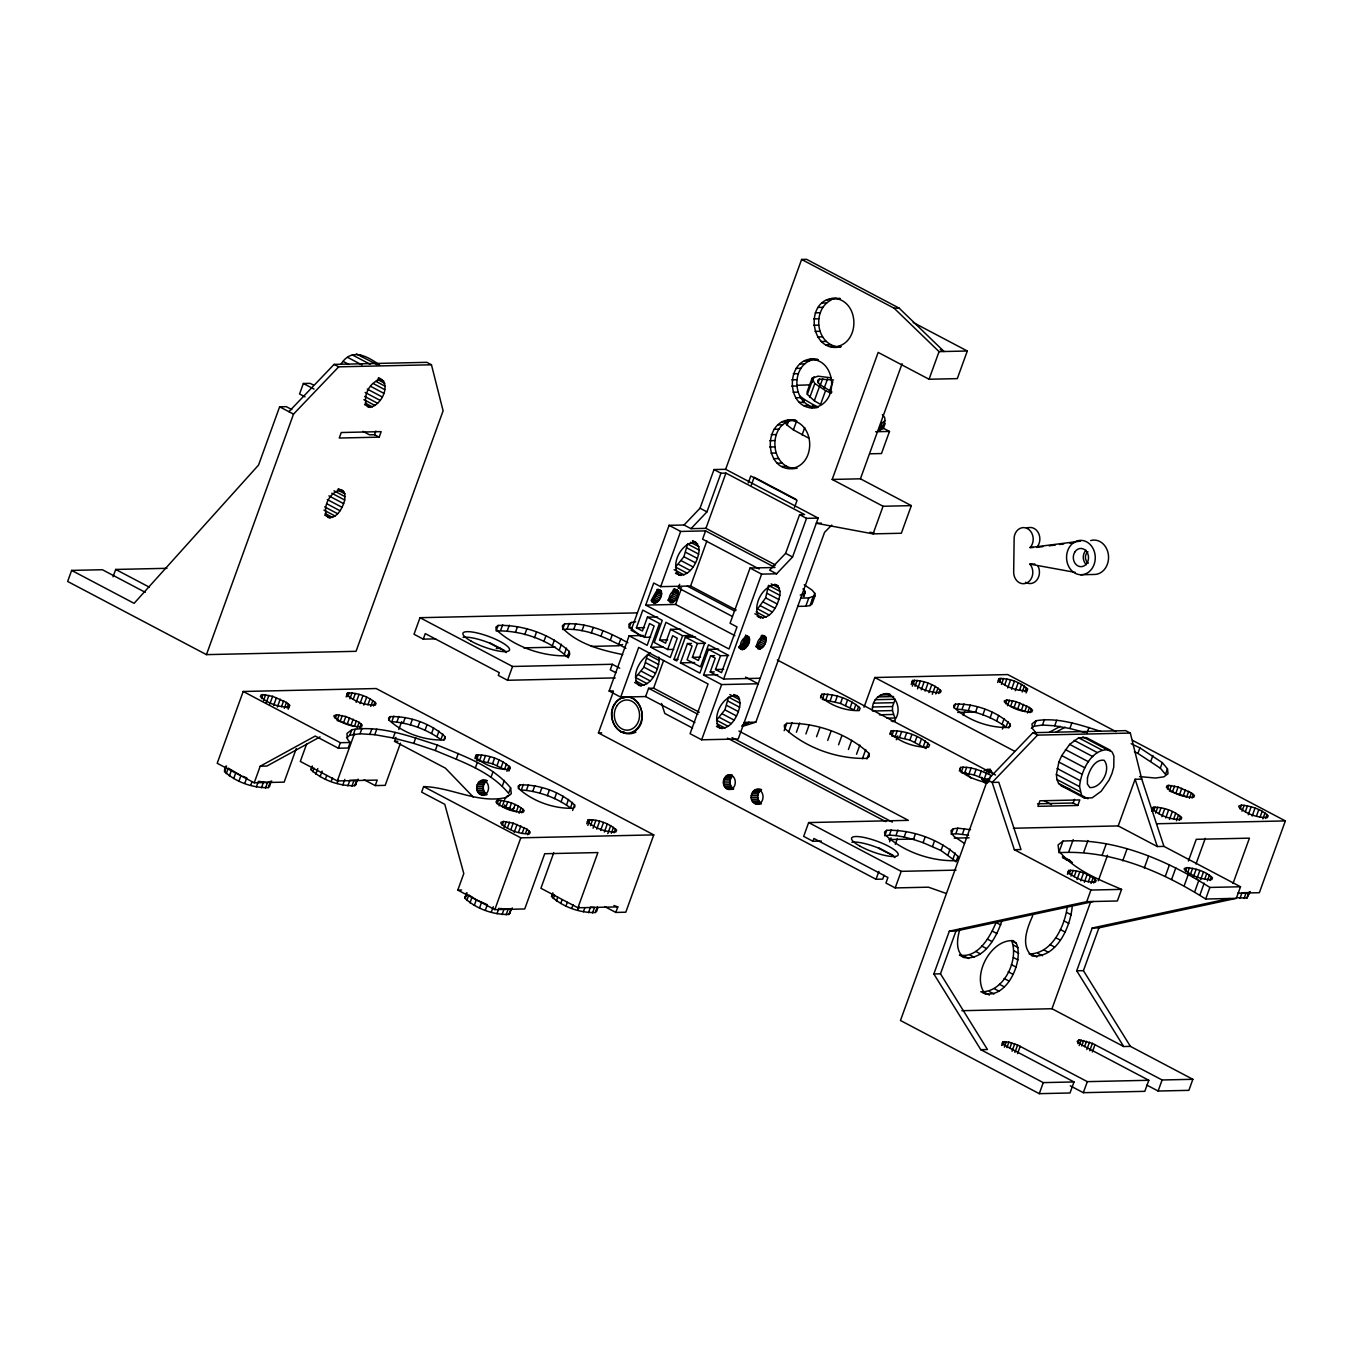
<?xml version="1.0" encoding="UTF-8"?>
<svg xmlns="http://www.w3.org/2000/svg" width="1353" height="1353" viewBox="0 0 1353 1353"><rect width="100%" height="100%" fill="white"/><g stroke="black" fill="none" stroke-linecap="round" stroke-linejoin="round"><path stroke-width="1.5" d="M481.922 780.58C490.818 779.886 490.699 796.021 481.736 794.938C472.366 792.368 477.186 776.673 486.911 780.461M480.23 794.397L486.877 794.262C482.023 791.556 482.04 783.404 487.046 780.867L480.4 781.019M728.658 775.015C737.554 774.339 737.436 790.456 728.472 789.374C719.948 787.361 722.942 772.462 731.973 774.948M726.95 788.85L733.597 788.698C729.267 786.245 728.777 779.514 732.396 776.216L725.749 776.368M756.412 789.645C765.308 788.968 765.206 805.086 756.242 804.003C746.856 801.45 751.693 785.755 761.401 789.543M754.72 803.479L761.367 803.327C756.513 800.638 756.53 792.469 761.536 789.949L754.889 790.101M795.412 468.341C761.638 474.514 762.094 413.426 795.919 420.394L787.429 420.394M797.069 468.307C770.28 470.235 766.576 424.453 792.418 420.293M817.449 407.456C783.691 413.629 784.131 352.541 817.956 359.509M817.364 407.371C791.742 407.185 789.492 363.399 814.455 359.408M830.894 346.622L841.16 346.656C808.688 354.79 803.631 296.273 836.492 298.404L826.379 300.011M835.883 346.503C815.115 341.751 812.679 309.008 831.351 299.892M889.784 693.92C879.687 691.671 871.112 701.277 872.516 711.018L892.473 710.579L894.925 718.003L886.942 718.172M892.473 710.579L892.523 706.554L895.162 699.264L875.205 699.704M769.13 614.989L757.579 608.884L765.646 597.874L768.487 585.342L780.055 591.447C780.157 602.474 770.466 622.752 757.223 616.275M344.727 500.035L344.829 493.777L342.343 490.209C330.758 489.414 320.661 508.525 328.102 517.522C337.337 518.791 342.732 507.561 344.727 500.035L331.773 493.219M382.324 379.77C370.739 378.975 360.642 398.07 368.084 407.067C380.481 408.352 392.945 383.339 378.62 377.808M655.748 603.015L651.131 600.563L655.917 592.005L660.382 590.212C663.9 594.441 659.131 603.421 653.685 603.049L652.383 600.022L656.408 594.102L656.932 589.434L661.549 591.887M647.089 683.62L635.521 677.515L643.943 667.181L647.563 654.429L659.131 660.518C658.15 671.003 651.114 686.647 638.785 685.464C630.278 675.215 640.426 658.505 650.573 652.924M672.373 602.643L667.739 600.208L672.272 595.455L673.557 589.079L678.174 591.515C678.682 596.081 675.519 603.032 670.31 602.694C666.809 598.449 671.562 589.468 677.007 589.84L678.174 591.515M687.07 573.165L675.502 567.059L683.925 556.726L687.544 543.974L699.112 550.062C698.571 560.937 688.525 580.826 675.468 573.266M728.049 726.29L716.498 720.202L724.92 709.868L728.523 697.099L740.091 703.205C739.55 714.08 729.504 733.969 716.447 726.409M746.078 635.91L749.461 638.227L744.979 637.145L742.577 643.774L739.042 646.903L742.543 649.592C747.397 648.358 751.71 640.781 748.294 636.553C742.848 636.181 738.095 645.161 741.596 649.389L742.543 649.592L739.465 647.969M760.285 648.983L755.65 646.548L760.166 641.796L761.451 635.42L766.086 637.855C766.593 642.421 763.43 649.372 758.221 649.034C754.72 644.806 759.473 635.809 764.919 636.181L766.086 637.855M980.773 991.749C1003.3 992.933 1019.181 960.478 1011.689 940.893L1016.323 943.329C1024.475 961.645 1005.296 1001.964 982.312 992.578M1056.389 774.423L1058.892 762.043L1061.733 755.6L1069.631 744.37L1078.662 737.791L1086.408 737.622L1109.545 749.816L1112.251 752.217L1113.925 756.107L1113.756 767.151L1111.946 773.578L1109.105 780.021L1101.19 791.251L1092.159 797.83L1084.413 797.999L1061.293 785.805L1058.57 783.404L1056.913 779.514L1056.389 774.423L1079.525 786.617L1081.707 795.598L1084.413 797.999M1079.525 786.617C1080.962 771.159 1091.347 748.074 1109.545 749.816M1029.109 953.899C1051.856 954.119 1064.845 926.281 1067.314 906.476M1032.745 915.727C1027.316 927.549 1020.094 945.984 1032.153 955.996C1056.405 958.313 1070.257 927.549 1072.168 906.933M959.869 929.24C957.129 938.339 955.133 951.193 964.029 957.501C983.834 960.799 996.315 937.443 1001.694 921.511M145.261 592.326L102.388 569.731L71.641 570.408L67.65 581.452L206.451 654.632L356.042 651.317L443.107 410.822L431.455 364.786L426.838 362.333L334.09 364.397L288.882 411.684M113.026 576.801L115.698 569.444L166.943 568.311M291.842 409.587L286.278 406.661L279.631 406.813L258.541 465.077L134.116 603.337L71.641 570.408M313.287 384.912L310.006 383.339L303.36 383.491L299.554 393.977L305.034 396.869M206.451 654.632L293.516 414.119L338.707 366.832L431.455 364.786M604.706 906.578L615.801 912.429L625.779 912.21L653.77 834.886L376.168 688.542L243.202 691.484L217.207 763.278L254.229 782.795L284.147 782.135L296.273 748.598M256.393 786.854L258.389 781.341L267.522 782.491L271.682 781.036L268.334 787.615C252.825 788.072 235.946 782.135 224.53 771.565L225.663 766.272M224.53 771.565L226.526 766.052M226.239 773.645L228.251 768.115L240.952 775.557L238.957 781.07M229.384 776.03L231.38 770.5M261.535 698.571L262.972 694.613L272.613 696.321L286.464 702.41L289.627 705.302L288.865 707.027C278.769 707.315 267.809 703.475 260.385 696.592L261.146 694.867L262.972 694.613M233.714 778.55L235.71 773.037M263.463 700.719L265.628 694.765M266.034 703.289L268.909 695.357M269.737 704.253L272.613 696.321M244.758 783.404L246.753 777.874L242.897 776.318M273.61 705.539L276.469 697.607M362.942 431.336L369.538 434.82L374.527 434.719L375.863 431.032M277.365 707.044L280.24 699.129M250.694 785.366L252.03 781.696M281.492 706.706L283.64 700.753M379.161 437.154L381.157 431.624L341.26 432.52L339.265 438.034L379.161 437.154L374.527 434.719M254.229 782.795L260.216 766.221L315.232 736.032L338.368 748.226L348.178 748.006L350.19 742.493L347.586 739.364L346.909 733.512L351.831 729.724C380.988 725.073 409.891 736.404 437.307 745.013C463.098 756.006 492.306 765.46 510.622 787.869L511.299 793.704L506.377 797.492C478.032 804.054 451.242 787.142 423.641 786.6L421.646 792.131L444.782 804.325L463.791 873.548L457.804 890.105L494.809 909.622L524.727 908.962L544.718 853.726L597.908 852.559L577.917 907.778L540.912 888.278L553.749 852.762M284.316 708.346L286.464 702.41M287.073 707.923L288.51 703.949M288.189 709.26L289.627 705.302M261.45 787.767L263.446 782.237M265.526 788.021L267.522 782.491M268.334 787.615L270.329 782.085M306.742 743.693L300.315 761.435L337.32 780.952L377.216 780.072L375.221 785.586L364.109 779.734M358.122 779.125L354.757 785.704C339.248 786.144 322.369 780.224 310.953 769.654L312.289 765.984M312.678 771.734L313.997 768.047M335.24 718.511L336.576 714.841L345.827 716.498L359.154 722.333L362.198 725.107L361.454 726.781C351.763 727.051 341.21 723.348 334.073 716.752L333.954 715.737L336.576 714.841M315.807 774.102L317.803 768.589M339.113 714.993L337.117 720.523L354.452 726.273L356.448 720.743M346.131 696.93L347.569 692.956C357.649 692.668 368.625 696.507 376.049 703.391L375.288 705.116C365.209 705.403 354.232 701.547 346.808 694.681L347.569 692.956M347.958 696.66L349.395 692.685M320.137 776.639L322.149 771.125M340.279 721.081L342.275 715.551M349.886 698.808L352.051 692.854M343.831 722.012L345.827 716.498M353.184 699.4L355.332 693.446M325.397 779.159L326.716 775.472M338.368 748.226L340.364 742.712L350.19 742.493M347.552 723.246L349.548 717.716M356.16 702.342L359.035 694.41M351.171 724.701L353.167 719.17M331.181 781.476L332.517 777.806M360.033 703.628L362.892 695.696M346.537 737.774L349.835 735.254L351.831 729.724M353.234 734.764L355.23 729.233M363.788 705.133L366.663 697.201M337.32 780.952L354.469 733.614M337.134 783.455L338.453 779.785M357.158 727.846L359.154 722.333M359.78 727.508L361.116 723.821M367.915 704.795L370.079 698.841M349.835 735.254L360.016 733.766L362.012 728.252M370.739 706.435L372.887 700.499M342.816 784.943L344.812 779.429M373.496 706.012L374.933 702.038M347.873 785.856L349.869 780.326L356.752 780.174L354.757 785.704M369.843 734.391L371.855 728.861M351.949 786.11L353.945 780.58M360.016 733.766L374.781 734.696L376.777 729.182M637.398 612.875L420.005 617.695L414.018 634.253L423.269 639.14L435.734 638.87M388.971 720.303L390.307 716.616C409.688 716.058 430.795 723.466 445.069 736.675L445.289 738.687L443.598 739.99C424.199 740.548 403.109 733.157 388.835 719.948L388.599 717.919L390.307 716.616M393.824 716.109L391.812 721.639C409.299 722.992 426.77 729.216 440.909 739.601L442.905 734.087M423.269 639.14L425.265 633.61L499.291 672.644L498.293 675.401L507.544 680.271L615.192 677.904M396.903 721.944L398.915 716.43M374.781 734.696L393.097 737.977L395.11 732.447M473.229 797.018L445.425 768.166L394.535 741.343L395.955 737.402M398.814 729.504L401.672 721.623M403.228 723.077L405.223 717.564M400.488 743.118L385.182 785.366L375.221 785.586M410.348 724.937L412.344 719.424M417.773 727.407L419.785 721.893M393.097 737.977L413.747 743.372L415.743 737.859M425.011 730.316L427.024 724.785M431.573 733.461L433.569 727.931M436.985 736.624L438.998 731.11M510.622 787.869L508.627 793.399C490.31 770.973 461.102 761.536 435.294 750.526L437.307 745.013M443.733 740.345L445.069 736.675M498.124 625.424L496.128 630.938C521.328 630.21 548.76 639.834 567.313 657L569.309 651.486C550.756 634.32 523.323 624.68 498.124 625.424L495.908 627.115L496.213 629.737C514.766 646.903 542.198 656.543 567.397 655.799L569.613 654.108L569.309 651.486M500.695 630.278L502.69 624.765M456.299 758.948L458.295 753.435M507.307 630.701L509.303 625.171M515.527 632.172L517.522 626.642M474.954 758.644L476.29 754.957C488.315 754.602 501.388 759.202 510.233 767.388L509.337 769.451C497.312 769.806 484.222 765.206 475.377 757.02L476.29 754.957M478.472 754.636L476.476 760.166L492.56 763.752L504.483 769.468L506.479 763.938M475.309 768.064L477.305 762.551M507.544 680.271L512.55 666.471L612.266 664.272L619.725 668.196M524.778 634.591L526.774 629.06M479.622 760.369L481.617 754.839M483.545 761.062L485.541 755.549M487.959 762.213L489.955 756.699M534.435 637.787L536.431 632.274M492.56 763.752L494.555 758.221M491.021 777.265L493.016 771.734M497.058 765.544L499.054 760.031M543.855 641.576L545.851 636.045M501.117 767.506L503.113 761.976M506.901 771.311L508.914 765.781M552.362 645.652L554.375 640.138M502.386 785.89L504.381 780.377M508.914 771.075L510.233 767.388M497.177 803.885L498.513 800.198C507.612 801.145 517.455 803.97 524.118 810.481L523.391 812.138C513.7 812.426 503.147 808.722 496.01 802.109L496.754 800.452L498.513 800.198M512.28 907.88L508.931 914.442C493.405 914.899 476.544 908.979 465.111 898.409L466.261 893.115M465.111 898.409L467.123 892.879M627.893 642.776C608.782 632.155 586.914 622.16 564.607 623.953L562.611 629.466C584.902 627.691 606.787 637.686 625.898 648.307M499.054 805.881L501.05 800.367M466.836 900.472L468.831 894.942L476.307 899.863L487.351 904.7L485.338 910.231M504.212 800.925L502.217 806.456L516.389 811.631L518.385 806.117M559.415 649.778L561.41 644.248M567.178 628.807L569.173 623.293M469.981 902.857L471.977 897.327M505.768 807.386L507.764 801.855M502.132 825.398L503.57 821.44L513.193 823.165L527.061 829.237L530.207 832.129L529.446 833.854C519.366 834.141 508.39 830.302 500.982 823.436L500.864 822.387L503.57 821.44M564.505 653.651L566.518 648.121M573.79 629.23L575.786 623.699M474.311 905.394L476.307 899.863M509.489 808.62L511.485 803.09M504.06 827.546L506.208 821.609M518.52 788.596L519.856 784.909C539.238 784.351 560.345 791.759 574.619 804.967L574.839 806.98L573.148 808.282C553.749 808.84 532.659 801.45 518.385 788.241L518.148 786.211L519.856 784.909M513.108 810.058L515.104 804.545M568.277 657.778L569.613 654.108M507.341 828.137L509.506 822.184M523.374 784.402L521.362 789.932C538.832 791.285 556.32 797.509 570.459 807.893L572.454 802.38M479.554 907.897L481.55 902.383M582.01 630.701L584.006 625.171M511.045 829.101L513.193 823.165M526.452 790.237L528.448 784.723M519.095 813.221L521.091 807.707M514.191 832.366L517.066 824.434M521.717 812.865L523.053 809.195M532.778 791.37L534.773 785.856M518.673 831.892L520.837 825.956M591.261 633.119L593.257 627.589M491.291 912.193L493.287 906.679M522.089 833.533L524.237 827.579M494.809 909.622L520.804 837.828L653.77 834.886M539.898 793.23L541.893 787.717M525.624 833.194L527.061 829.237M496.991 913.698L498.986 908.167M527.653 834.75L529.091 830.776M600.918 636.316L602.914 630.802M502.048 914.594L504.043 909.064L510.927 908.912L508.931 914.442M547.322 795.699L549.335 790.186M506.107 914.848L508.119 909.334M610.338 640.104L612.334 634.574M554.561 798.608L556.573 793.078M561.123 801.754L563.119 796.224M618.845 644.18L620.858 638.667M612.266 664.272L610.271 669.786L615.818 672.712M635.656 621.822L631.09 622.481L629.077 627.995L632.139 627.555M566.535 804.917L568.548 799.403M694.918 722.553L645.618 696.558L620.689 697.116L609.121 691.028L629.111 635.792L643.335 635.487M775.455 564.979L705.945 528.346L690.994 528.668L684.043 525.015L669.092 525.336L631.107 630.278L644.518 637.348L650.624 637.212M884.084 875.256L882.68 879.129L876.034 879.281L598.432 732.937L613.433 691.518M657.575 616.951L647.427 617.171L642.421 630.972L636.4 627.809L642.81 610.135L662.243 620.384L654.243 642.472L667.655 649.541L673.76 649.406M669.092 525.336L680.66 531.441L705.589 530.883L774.998 567.482L750.052 568.023L730.062 623.259L737.013 626.913L729.013 649L645.736 605.095L653.719 583.008L660.67 586.661L690.588 586.001L736.235 610.068M572.607 810.481L574.619 804.967M620.689 697.116L638.684 647.41L708.076 683.992L690.081 733.698L701.649 739.803L738.214 738.992L818.176 518.081L725.648 469.305L714.012 469.559L700.025 508.221L684.043 525.015M660.67 586.661L680.66 531.441M644.518 637.348L649.525 623.53L654.142 625.982L647.157 645.313L629.111 635.792M598.043 907.795L595.354 912.531C579.845 912.987 562.966 907.051 551.55 896.498L552.87 892.811M553.259 898.561L554.595 894.874M556.404 900.946L557.74 897.259M586.728 823.757L588.166 819.783C598.246 819.495 609.222 823.351 616.647 830.218L615.886 831.943C605.789 832.23 594.83 828.391 587.405 821.525L588.166 819.783M667.655 649.541L672.661 635.741L677.278 638.176L670.293 657.507L650.861 647.258L659.452 623.513L647.427 617.171M587.845 825.465L589.993 819.529M560.734 903.483L562.07 899.796M590.483 825.634L592.631 819.698M680.711 629.145L670.547 629.365L665.558 643.165L659.537 640.003L665.947 622.329L704.812 642.81L698.402 660.484L692.398 657.321L697.387 643.504L705.522 643.335M731.99 616.241L678.327 587.946L679.646 584.259M690.994 528.668L706.959 511.874L720.946 473.229L725.935 473.11L804.595 514.58L799.606 514.681L785.619 553.343L769.637 570.137L776.588 573.79L792.554 556.996L806.54 518.351L818.176 518.081M593.054 828.205L595.929 820.273M565.977 905.986L567.313 902.316M645.736 605.095L675.654 604.436L680.982 589.705M725.563 469.525L801.619 259.455L806.608 259.336L899.136 308.129L944.039 351.509L940.301 349.548M596.758 829.169L599.633 821.254M705.945 528.346L725.935 473.11M645.618 696.558L648.611 688.288L653.6 688.17L699.264 712.236M705.589 530.883L702.596 539.17L759.202 569.021M571.778 908.32L573.097 904.633M600.614 830.454L603.489 822.523M653.6 688.17L663.596 660.552M690.588 586.001L706.875 541.014M604.385 831.977L607.26 824.045M577.714 910.281L579.05 906.611M607.801 833.6L610.66 825.668M695.51 636.942L685.362 637.162L676.771 660.924L673.98 659.452L682.588 635.707L692.736 635.487M611.336 833.262L613.484 827.326M583.414 911.77L584.75 908.1M614.093 832.839L615.514 828.865M588.47 912.683L590.466 907.153L594.542 907.423L592.546 912.937M718.646 649.136L708.498 649.372L699.89 673.117L680.458 662.869L687.459 643.538L691.518 643.453M748.243 482.97L750.78 475.985L797.052 500.373L794.482 507.476M595.354 912.531L597.349 907M751.338 485.084L754.162 477.254L795.885 499.24M809.077 438.321L793.399 429.882L787.142 425.13L789.137 419.599M615.801 912.429L617.814 906.899L613.907 905.495M745.571 677.109L758.204 683.772L721.639 684.567L703.594 675.062L710.596 655.731L714.655 655.647M793.399 429.882L796.731 420.682M803.208 402.822L804.409 399.524L799.708 395.939M812.071 378.265L807.064 392.066L807.335 394.383L814.32 400.776L820.561 404.429L825.55 390.611L814.81 383.542L812.071 378.265L818.058 376.168L831.182 377.842M807.335 394.383L812.341 380.582M811.885 382.679L814.016 376.76M760.2 678.242L723.635 679.054L710.224 671.984L715.23 658.167L710.596 655.731M809.821 397.359L814.81 383.542M818.024 382.781L819.36 379.094L833.533 379.99M687.459 643.538L692.093 645.973L687.087 659.79L700.516 666.86L708.498 644.772L727.931 655.004L721.538 672.678L715.517 669.515L720.523 655.715L728.641 655.529M802.075 434.956L804.747 427.599M811.885 407.896L813.068 404.581L804.409 399.524M814.32 400.776L819.326 386.975M820.019 385.977L822.692 378.603M824.197 388.108L827.529 378.908M701.649 739.803L721.639 684.567M723.635 679.054L761.621 574.129L776.588 573.79M829.524 391.034L832.856 381.817M821.305 523.154L816.316 523.256L873.074 533.877L901.335 533.251L911.33 505.633L883.069 506.259L832.18 479.436L878.165 352.406L929.054 379.246L957.298 378.62L967.31 351.002L913.207 322.488M742.222 726.493L755.853 722.164L824.586 532.287L831.774 525.099M803.225 596.352L805.035 591.379L802.972 588.893M804.054 596.622L805.035 591.379M797.678 606.381L805.796 606.195L808.79 597.925L815.047 595.743L814.76 593.324L812.189 590.212L804.223 584.75M805.796 606.195L810.007 605.586L813.018 597.299M812.375 599.954L814.76 593.324M815.047 595.743L812.054 604.03L810.007 605.586M832.18 479.436L860.423 478.81L902.096 363.686M885.014 420.597L882.308 422.694L879.315 430.981L882.021 428.884L885.014 420.597L884.642 417.384L882.359 414.627M883.238 428.8L885.234 423.286M881.124 427.041L889.479 431.438L881.48 453.543L869.641 453.796M784.165 730.688L786.837 723.314C815.927 722.468 847.57 733.58 868.981 753.384L869.319 756.412L866.783 758.373C837.693 759.219 806.05 748.108 784.639 728.303L784.3 725.276L786.837 723.314M788.782 731.753L792.114 722.553M796.41 732.244L799.741 723.026M873.074 533.877L883.069 506.259M929.054 379.246L939.05 351.628L894.147 308.23L801.619 259.455M805.898 733.935L809.229 724.734M820.527 697.928L821.863 694.241C835.427 693.852 850.191 699.027 860.187 708.279L859.155 710.596C845.591 711.001 830.827 705.809 820.831 696.558L821.863 694.241M824.315 693.886L822.32 699.4L840.484 703.459L853.946 709.902L855.942 704.389M825.888 699.636L827.884 694.106M816.569 736.725L819.901 727.525M830.302 700.414L832.298 694.901M835.291 701.733L837.287 696.203M840.484 703.459L842.496 697.928M827.715 740.429L831.046 731.229M845.557 705.488L847.553 699.958M738.907 731.026L908.387 820.358L808.654 822.573L803.665 836.374L812.916 841.262L821.356 841.076M850.141 707.687L852.136 702.156M838.572 744.776L841.904 735.575M857.345 710.156L858.681 706.469M812.916 841.262L813.914 838.488L887.94 877.522L885.944 883.035L895.196 887.923L928.446 887.179L945.984 893.369M848.416 749.494L851.747 740.294M864.009 707.247L874.782 677.515L1007.748 674.572L1115.802 731.533M856.534 754.247L859.865 745.046M862.419 758.712L865.751 749.511M866.969 758.915L868.981 753.384M889.919 734.51L891.255 730.823C904.836 730.434 919.6 735.609 929.596 744.86L928.564 747.177C914.983 747.583 900.219 742.391 890.24 733.157L891.255 730.823M893.724 730.468L891.712 735.998L909.892 740.04L926.078 748.581L928.09 743.051M911.229 684.415L912.666 680.458C922.746 680.17 933.722 684.009 941.147 690.876L940.386 692.601C930.306 692.905 919.33 689.049 911.905 682.183L912.666 680.458M912.345 686.14L914.493 680.187M895.28 736.218L897.276 730.688M915 686.309L917.148 680.356M896.329 739.77L897.715 735.914M899.711 737.013L901.707 731.483M917.554 688.88L920.429 680.948M921.258 689.844L924.133 681.912M904.683 738.315L906.696 732.785M925.131 691.129L928.006 683.197M909.892 740.04L911.888 734.51M928.885 692.635L931.76 684.703M914.966 742.07L916.962 736.556M932.302 694.275L935.177 686.343M935.836 693.937L937.984 687.984M884.777 835.833L886.773 830.302C911.973 829.575 939.405 839.198 957.958 856.364L958.262 858.986L956.047 860.677C930.847 861.421 903.415 851.798 884.862 834.615L884.558 831.994L886.773 830.302M919.55 744.268L921.545 738.755M938.593 693.497L940.031 689.54M886.3 835.596L889.344 835.156L891.339 829.643M923.338 746.484L925.334 740.97M876.034 879.281L878.892 871.383M889.597 841.803L891.035 837.862M889.344 835.156L895.957 835.579L897.952 830.049M895.28 844.34L897.377 838.539M895.957 835.579L904.176 837.05L906.172 831.52M954.068 707.805L955.404 704.118C974.786 703.543 995.893 710.951 1010.167 724.159L1010.387 726.172L1008.695 727.491C989.314 728.049 968.207 720.642 953.933 707.433L953.696 705.42L955.404 704.118M958.922 703.611L956.909 709.124C974.397 710.494 991.867 716.718 1006.006 727.102L1008.002 721.572M895.196 887.923L901.199 871.349L956.064 870.131M904.176 837.05L913.427 839.469L915.423 833.938M962 709.446L964.012 703.932M963.268 715.466L964.689 711.526M968.325 710.579L970.321 705.048M955.015 860.762L941.011 850.53L923.084 842.665L925.08 837.152M975.445 712.439L977.441 706.909M959.328 771.092L960.664 767.422C971.234 766.322 981.534 771.041 990.954 775.337L988.942 780.85L974.092 774.897L961.12 772.58L963.116 767.05M932.505 846.454L934.5 840.923M982.87 714.908L984.883 709.378M964.689 772.8L966.685 767.286M997.668 682.504L999.106 678.546C1009.186 678.242 1020.145 682.098 1027.57 688.965L1026.809 690.69C1016.729 690.994 1005.753 687.138 998.345 680.271L999.106 678.546M999.495 682.25L1000.932 678.276M941.011 850.53L943.024 845.016M969.103 773.595L971.099 768.064M1001.423 684.398L1003.571 678.445M990.108 717.817L992.121 712.287M1004.704 684.973L1006.852 679.037M970.591 829.693L957.823 828.171L953.256 828.831L951.244 834.361L955.827 833.685L968.596 835.207M974.092 774.897L976.088 769.367M1007.697 687.933L1010.556 680.001M948.064 854.656L950.06 849.126M955.827 833.685L957.823 828.171M996.671 720.963L998.666 715.433M979.284 776.622L981.297 771.109M1005.583 703.678L1006.903 700.008L1016.171 701.666L1029.498 707.501L1032.525 710.274L1031.798 711.949C1022.107 712.219 1011.554 708.515 1004.416 701.919L1004.298 700.905L1006.903 700.008M1011.554 689.218L1014.429 681.286M1007.461 705.691L1009.456 700.161M953.155 858.529L955.167 852.999M962.44 834.108L964.435 828.577M1002.099 724.126L1004.095 718.595M1015.325 690.723L1018.183 682.791M984.358 778.651L986.354 773.138M1002.421 729.064L1003.841 725.123M1012.619 700.719L1010.623 706.249L1024.796 711.441L1026.792 705.911M955.962 861.895L957.958 856.364M1019.452 690.368L1021.6 684.432M1146.921 1085.14L1158.1 1091.025L1188.864 1090.349L1192.856 1079.305L1130.398 1046.376L1123.683 1046.529L1076.717 970.794L1092.209 928.006L1098.924 927.854L1236.321 898.341L1240.515 886.756L1163.952 846.386L1141.746 779.108L1130.33 733.072L1125.713 730.637L1032.948 732.683L987.538 779.988L900.472 1020.483L1039.273 1093.664L1070.02 1092.987L1074.011 1081.943L1006.936 1046.562L1002.336 1043.078L1002.911 1041.742L1008.881 1042.131L1017.608 1045.023L1087.322 1081.639L1148.815 1080.286L1144.807 1091.33L1083.313 1092.683L1070.274 1085.816M1014.175 707.179L1016.171 701.666M1008.831 727.846L1010.167 724.159M1022.259 692.026L1024.424 686.072M1017.896 708.414L1019.891 702.884M1025.016 691.586L1026.453 687.628M1026.132 692.939L1027.57 688.965M1021.515 709.868L1023.511 704.338M1027.502 713.014L1029.498 707.501M1074.011 1081.943L1043.264 1082.62L980.807 1049.691L933.841 973.957L949.332 931.168L1086.73 901.656L1117.375 900.98L1121.569 889.378C1099.177 879.653 1074.417 870.351 1058.756 850.733L1058.08 844.898L1063.001 841.109C1114.872 837.676 1166.743 860.136 1209.886 887.433L1240.515 886.756M1030.123 712.676L1031.46 708.989M980.807 1049.691L987.453 1049.539L940.487 973.822L955.979 931.016L1093.376 901.504M1031.341 728.337L1034.064 726.257L1036.06 720.726C1058.063 717.09 1080.066 724.937 1100.852 731.398M1034.064 726.257L1042.486 725.022L1044.482 719.508M1042.486 725.022L1054.697 725.8L1056.71 720.27M1054.697 725.8L1069.868 728.506L1071.864 722.976M1086.949 732.971L1088.962 727.457M1037.48 803.8L1073.166 803.005L1074.502 799.335M1063.001 841.109L1058.807 852.711C1110.678 849.278 1162.548 871.738 1205.675 899.035L1236.321 898.341M1077.8 805.458L1079.795 799.927L1039.916 800.807L1037.903 806.337L1077.8 805.458L1073.166 803.005M1068.988 851.223L1073.2 839.621M1001.592 1045.429L1002.911 1041.742M1002.996 1045.226L1004.332 1041.539M1004.366 1047.188L1006.361 1041.675M1067.382 874.309L1068.785 870.436C1078.476 870.148 1089.03 873.852 1096.167 880.465L1095.44 882.122C1085.732 882.41 1075.195 878.706 1068.058 872.093L1068.785 870.436M1069.141 874.055L1070.544 870.182M1006.886 1047.645L1008.881 1042.131M1070.984 876.135L1073.081 870.334M1009.744 1048.389L1011.74 1042.875M1074.147 876.71L1076.244 870.909M1083.753 852.153L1087.947 840.551M1012.044 1051.213L1014.716 1043.856M1077.005 879.568L1079.812 871.839M1014.936 1052.38L1017.608 1045.023M1017.557 1053.632L1020.23 1046.275M1080.726 880.803L1083.516 873.074M1084.345 882.257L1087.135 874.528M1088.319 881.902L1090.417 876.101M1139.902 747.888L1162.312 762.635L1167.47 768.842L1165.474 774.373L1160.316 768.166L1137.907 753.418L1139.902 747.888L1131.159 743.693M1091.025 883.475L1093.123 877.674M1102.086 855.434L1106.28 843.832M1086.73 901.656L1090.941 890.054L1121.569 889.378M1093.681 883.035L1095.084 879.162M961.848 1010.708L1051.974 1008.729L1090.433 902.468M1098.264 880.82L1107.532 855.231M1013.363 828.239L1118.204 825.922L1135.099 779.26L1141.746 779.108M1150.913 761.012L1152.908 755.498M1122.719 860.829L1126.931 849.227M1130.398 1046.376L1083.432 970.659L1098.924 927.854M1039.273 1093.664L1043.264 1082.62M1160.316 768.166L1162.312 762.635M1151.826 811.259L1153.263 807.284C1163.343 806.997 1174.319 810.836 1181.744 817.719L1180.983 819.444C1170.886 819.732 1159.927 815.876 1152.502 809.009L1153.263 807.284M1153.652 810.988L1155.09 807.014M1155.58 813.136L1157.745 807.183M1167.521 789.053L1168.84 785.366L1178.108 787.023L1191.435 792.875L1194.462 795.649L1193.735 797.306C1184.044 797.593 1173.491 793.89 1166.354 787.277L1167.098 785.619L1168.84 785.366M1158.878 813.728L1161.026 807.775M1077.783 1043.569L1079.119 1039.882L1092.395 1043.366L1162.109 1079.982L1192.856 1079.305M1171.394 785.535L1169.398 791.048L1186.733 796.799L1188.729 791.285M1161.855 816.671L1164.73 808.739M1079.153 1045.548L1081.148 1040.017M1144.283 867.983L1148.477 856.381M1172.561 791.623L1174.556 786.093M1081.69 1045.987L1083.685 1040.474M1165.711 817.956L1168.586 810.024M1176.112 792.554L1178.108 787.023M1084.531 1046.732L1086.527 1041.218M1169.482 819.461L1172.358 811.529M1086.831 1049.556L1089.503 1042.199M1179.833 793.788L1181.829 788.258M1089.723 1050.723L1092.395 1043.366M1173.609 819.123L1175.757 813.17M1183.452 795.226L1185.448 789.712M1092.345 1051.991L1095.017 1044.617M1176.434 820.764L1178.581 814.827M1179.19 820.341L1180.611 816.366M1189.439 798.388L1191.435 792.875M1083.313 1092.683L1087.322 1081.639M1192.061 798.033L1193.397 794.363M1165.271 876.406L1169.466 864.804M1171.613 879.45L1175.825 867.848M1188.391 861.015L1196.255 839.317L1249.428 838.15L1233.006 883.509M1185.482 871.467L1186.885 867.611C1195.984 868.558 1205.844 871.383 1212.508 877.894L1211.781 879.551C1202.073 879.822 1191.536 876.135 1184.399 869.522L1184.281 868.525L1186.885 867.611M1187.325 873.564L1189.422 867.763M1184.281 885.522L1188.475 873.92M1190.488 874.139L1192.585 868.338M1196.001 863.992L1205.286 838.353M1193.346 876.998L1196.153 869.269M1197.067 878.232L1199.857 870.503M1194.75 891.644L1198.944 880.042M1200.686 879.687L1203.477 871.958M1204.66 879.315L1206.758 873.514M1200.01 894.705L1204.204 883.12M1207.366 880.904L1209.481 875.103M1210.039 880.465L1211.425 876.592M1205.675 899.035L1209.886 887.433M1240.075 809.077L1241.513 805.103C1250.984 806.1 1261.233 809.026 1268.167 815.791L1267.406 817.533C1257.326 817.821 1246.35 813.965 1238.925 807.098L1238.807 806.05L1241.513 805.103M1242.003 811.225L1244.168 805.272M1245.301 811.817L1247.449 805.864M1248.278 814.76L1251.153 806.828M1252.151 816.045L1255.009 808.113M1256.633 815.571L1258.78 809.618M1158.1 1091.025L1162.109 1079.982M1260.032 817.212L1262.197 811.259M1262.856 818.853L1265.004 812.899M1265.613 818.413L1267.051 814.455M1239.991 898.274L1241.986 892.743L1248.87 892.591L1246.874 898.121L1236.625 897.665M1244.067 898.527L1246.062 892.997M1248.041 895.449L1249.377 891.779M1250.24 891.542L1246.874 898.121M1132.579 740.379L1285.35 820.916L1259.355 892.709L1237.758 893.183M964.029 957.501L959.412 955.066C978.05 958.584 989.906 937.02 996.096 922.509L1000.73 924.945M504.652 799.386L506.597 796.46L509.506 795.107M988.806 773.426L990.751 770.5L987.419 770.584M341.108 364.042C351.256 347.603 366.866 355.788 379.584 365.006M1033.354 547.475L1030.039 547.542L1031.155 546.24A11.467 9.572 88.7 0 0 1027.417 528.566A11.467 9.572 88.7 0 0 1014.158 537.327L1013.668 572.674A11.467 9.572 88.7 0 0 1026.115 583.228A11.467 9.572 88.7 0 0 1031.307 566.163L1029.87 564.1L1034.842 563.998M892.963 721.792C902.772 713.572 897.8 693.057 883.813 694.055M1130.33 733.072L1037.582 735.119L992.155 782.423L1014.361 849.701L1090.941 890.054M224.344 769.958L225.697 768.91M312.12 766.999L310.953 769.654M819.36 379.094L817.736 380.328L817.956 382.239L820.003 384.709L831.994 392.032M564.607 623.953L562.391 625.644L562.696 628.266C578.205 644.18 601.493 650.235 622.701 654.581M631.09 622.481L628.874 624.173L629.179 626.794L640.595 636.096M805.255 593.307L800.249 595.066M464.925 896.785L466.295 895.754M552.717 893.843L551.55 896.498M960.664 767.422L959.632 769.739C966.786 777.451 977.712 780.309 987.521 783.116M1036.06 720.726L1031.984 723.872L1032.542 728.692L1036.415 733.343M953.256 828.831L951.041 830.522L951.345 833.144L954.136 836.509L964.52 843.477M632.595 732.244C652.992 723.584 637.601 685.108 617.763 700.211C602.931 712.811 616.799 740.784 635.927 732.176M513.819 808.164C510.673 811.124 505.565 808.823 504.584 804.934M984.105 770.652L990.328 769.231M320.035 736.895L266.862 766.069L260.216 766.221M1049.285 732.345L1060.295 726.307M1055.932 732.193L1065.099 727.17M741.833 725.732L749.207 722.316L743.372 724.176M622.634 644.535L618.71 645.77L591.278 646.379M836.171 346.757C859.612 342.698 859.747 303.647 836.78 298.658L840.112 298.59M814.134 407.524C839.959 403.363 836.272 357.598 809.466 359.509M792.08 468.426C815.402 464.383 815.538 425.518 792.689 420.546M1092.209 928.006L1229.606 898.493M797.035 385.301L808.756 384.878M1079.119 1039.882L1077.123 1041.421L1081.724 1044.922L1148.815 1080.286M1030.039 547.542L1079.897 541.234M1042.909 546.612L1036.686 547.39L1037.819 546.088A11.467 9.572 88.7 0 0 1037.954 532.118A11.467 9.572 88.7 0 0 1026.741 528.228M1049.15 545.817L1055.374 545.022M1059.534 544.498L1063.695 543.974M1069.919 543.179L1074.079 542.654M821.745 303.055L826.734 302.937M817.956 307.419L822.945 307.317M894.147 308.23L899.136 308.129M815.25 312.831L820.222 312.729M813.796 318.919L818.785 318.801M813.711 325.244L818.7 325.143M815.013 331.4L819.986 331.282M817.584 336.965L822.573 336.846M821.271 341.548L826.243 341.43M825.804 344.829L830.793 344.727M939.05 351.628L967.31 351.002M814.726 359.661L818.058 359.594M804.359 360.997L809.348 360.896M799.775 364.025L804.747 363.923M795.987 368.388L800.976 368.27M793.298 373.766L798.27 373.665M791.86 379.821L796.832 379.703M791.776 386.112L796.765 386.011M793.061 392.252L798.05 392.133M795.615 397.782L800.604 397.664M799.285 402.331L804.274 402.23M803.8 405.612L808.79 405.511M808.857 407.388L813.846 407.27M782.322 421.882L787.311 421.781M777.721 424.91L782.711 424.808M773.95 429.273L778.939 429.155M875.662 431.742L889.479 431.438M771.244 434.651L776.233 434.55M769.806 440.706L774.795 440.588M769.739 446.997L774.711 446.896M771.024 453.137L775.996 453.018M773.578 458.667L778.567 458.549M777.248 463.216L782.237 463.115M781.763 466.497L786.753 466.396M786.82 468.273L791.809 468.155M1077.394 540.845L1080.726 540.777M1080.692 574.754A17.2 14.359 88.7 0 0 1093.444 549.301A17.2 14.359 88.7 0 0 1068.582 548.625A17.2 14.359 88.7 0 0 1080.692 574.754L1094.002 574.467A17.2 14.359 88.7 0 0 1108.462 555.406A17.2 14.359 88.7 0 0 1090.687 540.557M678.327 587.946L681.641 587.862M800.824 598.094L808.79 597.925M636.4 627.809L644.535 627.623M659.537 640.003L667.672 639.817M496.297 648.476L500.525 648.391M523.746 647.867L555.406 647.174M650.861 647.258L663.038 646.988M692.398 657.321L700.516 657.135M673.98 659.452L678.056 659.368M680.458 662.869L694.681 662.547M715.517 669.515L723.652 669.329M710.224 671.984L714.283 671.883M703.594 675.062L717.817 674.741M609.121 691.028L613.18 690.926M621.264 697.911L624.596 697.827M880.549 695.002L890.528 694.782M877.623 696.93L893.572 696.575M873.497 703.137L893.437 702.697M872.567 706.993L892.523 706.554M957.704 712.439L976.122 712.033M879.332 714.79L893.284 714.469M744.218 722.417L755.853 722.164M891.272 721.048L895.263 720.946M620.841 731.922L624.156 731.838M598.432 732.937L601.764 732.852M394.535 741.343L397.867 741.258M727.119 775.455L732.108 775.354M987.132 769.705L990.464 769.637M479.013 781.933L485.659 781.78M477.88 783.235L484.526 783.083M724.616 777.671L731.263 777.535M986.286 771.886L989.618 771.819M723.804 779.294L730.451 779.142M477.068 784.841L483.714 784.706M476.645 786.668L483.292 786.516M723.365 781.104L730.011 780.952M476.611 788.545L483.258 788.41M723.348 782.998L729.994 782.846M477 790.389L483.647 790.237M723.737 784.841L730.383 784.689M981.703 777.282L982.092 779.125L988.739 778.973M477.761 792.046L484.408 791.911M724.498 786.499L731.144 786.347M982.092 779.125L982.853 780.782L987.842 780.664M478.861 793.416L485.507 793.264M725.597 787.869L732.244 787.717M982.853 780.782L983.952 782.152L988.942 782.034M481.736 794.938L486.725 794.82M728.472 789.374L733.461 789.273M753.503 790.998L760.149 790.862M752.369 792.317L759.016 792.165M751.558 793.923L758.204 793.771M751.135 795.733L757.781 795.598M751.101 797.627L757.748 797.475M751.49 799.471L758.137 799.319M752.268 801.128L758.915 800.976M506.445 807.961L509.777 807.893M753.367 802.498L760.014 802.346M756.242 804.003L761.215 803.902M1156.612 823.757L1285.35 820.916M888.887 839.57L914.222 839.012M954.322 838.133L969.103 837.795M1014.361 849.701L1021.008 849.549L998.802 782.271L992.155 782.423L987.538 779.988M1118.204 825.922L1157.305 846.538L1163.952 846.386M457.804 890.105L461.593 890.02M577.917 907.778L617.814 906.899M949.332 931.168L955.979 931.016M933.841 973.957L940.487 973.822M1076.717 970.794L1083.432 970.659M831.503 298.506L840.01 298.506M987.014 769.299L990.108 769.874L993.322 773.882M1139.53 776.588L1155.53 778.043L1163.969 776.808L1168.045 773.679L1167.47 768.842M500.678 908.472L504.043 909.064M1029.87 564.1L1075.364 572.42M739.042 646.903L743.66 649.355L740.243 646.227L744.86 648.662L741.444 645.161L747.194 646.21L742.577 643.774L748.175 644.603L743.558 642.168L748.936 642.878L744.302 640.443L749.427 641.17L744.793 638.734L749.596 639.58L744.979 637.145M869.945 532.253L874.004 532.997M699.112 550.062L698.757 546.612L695.797 542.35C681.946 541.403 669.853 564.269 678.766 575.008M1061.293 785.805L1070.189 789.374M1065.995 859.51L1069.563 860.271L1072.269 862.673L1062.443 857.633M1069.868 728.506L1085.055 732.48M913.427 839.469L923.084 842.665M413.747 743.372L435.294 750.526M825.55 390.611L831.199 393.334M813.068 404.581L818.311 407.101M1134.406 751.727L1137.907 753.418M860.423 478.81L911.33 505.633M714.012 469.559L720.946 473.229M799.606 514.681L806.54 518.351M700.025 508.221L706.959 511.874M785.619 553.343L792.554 556.996M356.448 353.928L376.946 364.6M1082.84 736.861L1105.976 749.055M1106.906 749.41L1110.475 751.287M352.27 354.858L370.062 364.245M1078.662 737.791L1101.799 749.985M750.052 568.023L761.621 574.129M347.755 357.429L361.995 364.921M1074.164 740.362L1097.3 752.556M692.499 540.608L695.797 542.35M774.728 584.225L778.026 585.967L780.055 591.447M692.668 541.369L697.641 543.991M771.159 583.904L779.413 588.267M690.504 542.265L698.757 546.612M378.299 378.197L383.863 381.123M343.222 361.437L348.567 364.261M377.402 379.415L384.81 383.322M1069.631 744.37L1092.767 756.564M375.846 381.326L385.098 386.214M768.301 589.215L779.869 595.303M687.087 548.016L698.655 554.104M373.614 383.728L384.709 389.596M1065.386 749.579L1088.522 761.773M334.09 364.397L338.707 366.832M1032.948 732.683L1037.582 735.119M767.337 593.493L778.905 599.582M685.853 552.362L697.421 558.468M370.722 386.4L383.677 393.233M765.646 597.874L777.214 603.979M367.272 389.072L382.07 396.886M1061.733 755.6L1084.852 767.794M683.925 556.726L695.493 562.831M763.346 602.102L774.914 608.19M365.192 392.488L379.99 400.302M681.455 560.818L693.007 566.907M1058.892 762.043L1082.028 774.237M364.633 396.412L377.588 403.245M760.589 605.856L772.157 611.945M678.58 564.336L690.148 570.442M363.923 399.659L375.035 405.511M365.073 403.059L372.481 406.965M1057.065 768.47L1080.201 780.664M364.549 404.564L370.113 407.49M756.141 611.86L766.052 617.086M674.098 569.664L684.009 574.89M754.856 613.772L763.126 618.118M874.782 677.515L1014.513 751.169M676.229 572.911L681.185 575.532M1056.913 779.514L1080.049 791.708M303.36 383.491L314.031 389.106M687.256 586.086L734.747 611.116M1082.654 795.936L1087.981 798.76M1058.57 783.404L1081.707 795.598M674.64 588.859L677.735 590.483M762.551 635.2L765.646 636.823M673.693 590.432L678.31 592.868M761.587 636.773L766.221 639.208M673.506 592.022L678.141 594.457M761.418 638.362L766.035 640.798M673.016 593.73L677.65 596.166M760.927 640.07L765.561 642.523M672.272 595.455L676.889 597.891M760.166 641.796L764.8 644.231M658.032 589.215L661.11 590.855M745.943 635.555L749.021 637.195L745.452 635.132M671.291 597.062L675.908 599.497M746.382 636.603L749.461 638.227M759.202 643.402L763.819 645.838M657.068 590.804L661.685 593.24M670.158 598.449L674.775 600.884M758.069 644.789L762.686 647.224M656.881 592.394L661.516 594.83M668.957 599.514L673.574 601.95M756.851 645.855L761.485 648.307M656.408 594.102L661.025 596.538M675.654 604.436L734.865 635.656M655.647 595.827L660.264 598.263M777.332 659.976L995.537 775.015M1044.026 800.587L1051.484 804.511M654.666 597.434L659.3 599.869M653.533 598.821L658.167 601.256M741.444 645.161L746.078 647.597M652.332 599.886L656.949 602.322M651.554 601.628L654.632 603.252M279.631 406.813L293.516 414.119M670.547 629.365L682.588 635.707M685.362 637.162L697.387 643.504M708.498 649.372L720.523 655.715M1062.443 856.517L1069.563 860.271M733.664 694.512L738.62 697.116L740.091 703.205M729.842 694.529L739.753 699.755M338.318 488.653L343.882 491.579M337.421 489.871L344.829 493.777M334.005 490.818L345.116 496.669M647.106 658.471L658.674 664.56M728.066 701.142L739.634 707.247M328.897 495.874L343.696 503.671M645.871 662.818L657.44 668.906M726.832 705.505L738.4 711.593M327.291 499.528L342.089 507.324M643.943 667.181L655.512 673.287M724.92 709.868L736.489 715.957M327.054 503.908L340.009 510.741M641.457 671.274L653.025 677.363M722.434 713.944L734.002 720.05M324.652 506.868L337.607 513.7M638.582 674.792L650.15 680.88M719.559 717.479L731.127 723.567M323.942 510.115L335.054 515.967M325.092 513.514L332.5 517.421M324.568 515.019L330.132 517.945M635.775 680.999L644.028 685.345M716.735 723.669L725.005 728.032M648.611 688.288L697.928 714.283M634.591 682.504L641.204 685.988M717.208 726.054L722.164 728.658M1066.638 912.429L1071.272 914.865M732.074 737.622L892.303 822.083M727.457 738.146L885.809 821.626M1064.219 920.987L1068.836 923.439M692.584 728.083L664.813 713.454L661.532 703.492M1060.431 929.579L1065.065 932.031M1055.543 937.629L1060.177 940.064M489.938 642.878L504.652 650.624M878.655 847.79L893.335 855.519M1049.894 944.546L1054.528 946.999M420.005 617.695L512.55 666.471M808.654 822.573L901.199 871.349M1043.856 949.907L1048.49 952.343M1037.852 953.324L1042.47 955.759M992.324 931.101L996.941 933.536M1032.271 954.575L1036.905 957.011M1013.549 945.206L1018.166 947.641M1014.107 950.871L1018.741 953.307M987.436 939.134L992.053 941.57M1013.363 957.484L1017.997 959.92M981.788 946.068L986.405 948.504M1011.351 964.621L1015.968 967.057M975.75 951.413L980.367 953.865M1008.188 971.775L1012.822 974.228M969.729 954.829L974.363 957.281M964.165 956.081L968.799 958.516M1004.112 978.473L1008.746 980.925M1051.974 1008.729L1123.683 1046.529M999.41 984.257L1004.027 986.692M994.37 988.722L999.004 991.157M989.364 991.563L993.998 993.998M984.73 992.595L989.347 995.047M115.698 569.444L149.236 587.117M243.202 691.484L340.364 742.712M423.641 786.6L520.804 837.828M778.026 585.967L775.962 584.733C762.568 585.663 752.589 604.943 758.475 616.765L760.538 618.017M739.144 647.901L741.596 649.389M983.952 782.152L985.305 783.133M359.999 354.689L362.722 357.091M1016.323 943.329L1013.312 940.656C990.599 939.1 970.777 976.578 985.39 994.201M738.62 697.116L736.776 695.493C722.942 694.546 710.849 717.394 719.762 728.151M965.247 772.14L971.065 778.195M784.841 422.373L787.142 425.13M1135.099 779.26L1157.305 846.538M881.649 425.671L882.021 428.884M596.521 909.876L596.707 911.482M510.098 911.787L510.284 913.393M355.924 783.049L356.11 784.655M269.501 784.96L269.687 786.567M658.776 657.068L659.131 660.518M1037.954 566.011A11.467 9.572 88.7 0 1 1036.939 579.93A11.467 9.572 88.7 0 1 1025.473 582.247M1086.425 564.691A9.116 7.611 88.7 0 1 1086.07 550.214M1088.319 563.169A6.613 5.513 88.7 0 1 1087.93 551.72M463.098 637.381A24.76 5.733 19.9 0 1 488.365 642.59L503.417 650.218A24.76 5.733 19.9 0 1 506.208 652.586M851.866 842.242A24.76 5.733 19.9 0 1 877.285 847.57L892.219 855.214A24.76 5.733 19.9 0 1 894.942 857.565M1087.474 777.738L1087.389 783.996L1089.858 787.564C1101.443 788.359 1111.54 769.248 1104.099 760.251C1094.865 758.982 1089.469 770.212 1087.474 777.738M1074.739 552.159A9.116 7.611 88.7 0 0 1080.134 566.636A9.116 7.611 88.7 0 0 1087.863 553.901A9.116 7.611 88.7 0 0 1074.739 552.159M617.053 705.606A15.086 12.6 88.7 0 0 625.103 729.994A15.086 12.6 88.7 0 0 638.65 709.615A15.086 12.6 88.7 0 0 617.053 705.606M615.074 703.712A18.113 15.12 88.7 0 0 624.731 732.971A18.113 15.12 88.7 0 0 640.984 708.532A18.113 15.12 88.7 0 0 615.074 703.712M471.148 641.153A24.76 5.733 19.9 0 0 509.218 650.539A24.76 5.733 19.9 0 0 478.319 633.238A24.76 5.733 19.9 0 0 471.148 641.153M859.578 845.913A24.76 5.733 19.9 0 0 897.817 855.468A24.76 5.733 19.9 0 0 867.222 838.183A24.76 5.733 19.9 0 0 859.578 845.913"/></g></svg>
